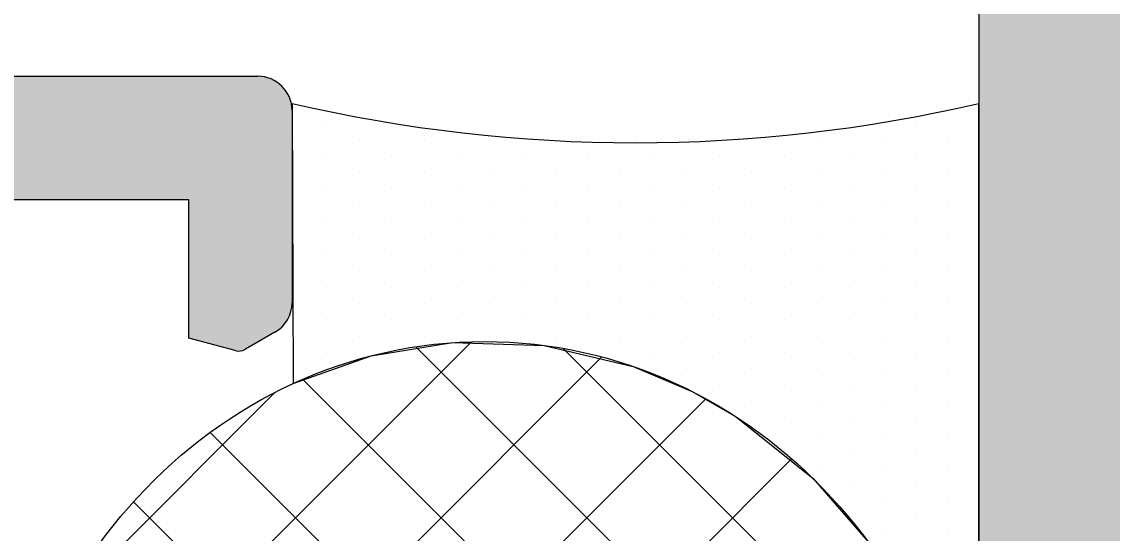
# Model space of a CAD drawing. Extents: x 820 to 5791, y 1495 to 5010.
# Drawn here: x 3015.591 to 3017.178, y 2084.342 to 2085.087 of the extents above; entities that cross this region are included whole.
import ezdxf

# ---------------------------------------------------------------- set-up
doc = ezdxf.new("R2010")
doc.units = 0
doc.header["$LTSCALE"] = 20
doc.layers.get('0').update_dxf_attribs({"linetype": 'CONTINUOUS', "lineweight": 15})
doc.layers.get('DEFPOINTS').update_dxf_attribs({"linetype": 'CONTINUOUS'})
doc.layers.add('_00_TT_PLASTER INTERIOR', color=60, linetype='CONTINUOUS', lineweight=0)
doc.layers.add('ölç', color=63, linetype='CONTINUOUS', lineweight=20)
doc.layers.add('dış ölçü', color=7, linetype='CONTINUOUS', lineweight=20, true_color=0x0d6787)
doc.styles.add('TRS', font='times.ttf', dxfattribs={"width": 0.8})
doc.dimstyles.new('dış ölçü', dxfattribs={"dimtxt": 12, "dimasz": 5, "dimexe": 5, "dimexo": 35, "dimgap": 5, "dimtad": 1, "dimdec": 0, "dimdsep": 46, "dimtxsty": 'TRS', "dimblk": 'DOT', "dimcen": 0, "dimdle": 0.1, "dimclrd": 256, "dimclre": 256, "dimclrt": 73, "dimadec": 0, "dimazin": 0, "dimtfac": 0.3, "dimtdec": 0, "dimtix": 1, "dimtmove": 2, "dimatfit": 3, "dimldrblk": 'DOT', "dimfxl": 1, "dimfxlon": 1, "dimtolj": 1, "dimarcsym": 0})

# ---------------------------------------------------------------- blocks, each defined once
blk = doc.blocks.new('_Dot')
at = {"layer": 'ölç', "color": 0, "lineweight": -2}
blk.add_line((-0.5, 0), (-1, 0), dxfattribs=at)
at = {"layer": 'ölç', "color": 0, "const_width": 0.5}
blk.add_lwpolyline([(-0.25, 0, 1), (0.25, 0, 1)], format="xyb", close=True, dxfattribs=at)
blk = doc.blocks.new('*D176')
at = {"layer": 'DEFPOINTS', "color": 0, "transparency": 16777216}
for p in [(2844.176336790435, 2097.044452601193), (3414.390991119654, 2084.554264930397), (3414.390991119654, 1809.278305477972)]:
    blk.add_point(p, dxfattribs=at)
at = {"layer": 'dış ölçü', "lineweight": -2, "transparency": 16777216}
for p, q in [((2844.176336790435, 1810.278305477972), (2844.176336790435, 1804.278305477972)), ((3414.390991119654, 1810.278305477972), (3414.390991119654, 1804.278305477972)), ((2849.176336790435, 1809.278305477972), (3409.390991119654, 1809.278305477972))]:
    blk.add_line(p, q, dxfattribs=at)
at = {"layer": 'dış ölçü', "lineweight": -2, "transparency": 16777216, "xscale": 5, "yscale": 5, "zscale": 5, "rotation": 180}
blk.add_blockref('_Dot', (2844.176336790435, 1809.278305477972), dxfattribs=at)
at = {"layer": 'dış ölçü', "lineweight": -2, "transparency": 16777216, "xscale": 5, "yscale": 5, "zscale": 5}
blk.add_blockref('_Dot', (3414.390991119654, 1809.278305477972), dxfattribs=at)
at = {"layer": 'dış ölçü', "color": 73, "transparency": 16777216, "insert": (3129.283663955045, 1820.399430207605), "char_height": 12, "attachment_point": 5, "style": 'TRS'}
blk.add_mtext('\\A1;570', dxfattribs=at)
blk = doc.blocks.new('*D180')
at = {"layer": 'DEFPOINTS', "color": 0, "transparency": 16777216}
for p in [(3700.971713778752, 2100.044452589959), (2054.28790840802, 2083.440788159293), (3700.971713778752, 1729.278305477972)]:
    blk.add_point(p, dxfattribs=at)
at = {"layer": 'dış ölçü', "lineweight": -2, "transparency": 16777216}
for p, q in [((2054.28790840802, 1730.278305477972), (2054.28790840802, 1724.278305477972)), ((3700.971713778752, 1730.278305477972), (3700.971713778752, 1724.278305477972)), ((2059.28790840802, 1729.278305477972), (3695.971713778752, 1729.278305477972))]:
    blk.add_line(p, q, dxfattribs=at)
at = {"layer": 'dış ölçü', "lineweight": -2, "transparency": 16777216, "xscale": 5, "yscale": 5, "zscale": 5, "rotation": 180}
blk.add_blockref('_Dot', (2054.28790840802, 1729.278305477972), dxfattribs=at)
at = {"layer": 'dış ölçü', "lineweight": -2, "transparency": 16777216, "xscale": 5, "yscale": 5, "zscale": 5}
blk.add_blockref('_Dot', (3700.971713778752, 1729.278305477972), dxfattribs=at)
at = {"layer": 'dış ölçü', "color": 73, "transparency": 16777216, "insert": (2877.629811093386, 1740.399430207604), "char_height": 12, "attachment_point": 5, "style": 'TRS'}
blk.add_mtext('\\A1;1647', dxfattribs=at)
blk = doc.blocks.new('HGJFG')
h = blk.add_hatch(color=9)
h.dxf.hatch_style = 1
h.paths.add_polyline_path([(-2145.442686791034, -3287.74042893828), (-2144.762686791027, -3287.74042893828), (-2144.762686791027, -3289.110428938281), (-2145.442686791034, -3289.110428938281)], flags=16)
edge = h.paths.add_edge_path()
edge.add_line((-2142.80268679102, -3287.790428938281), (-2142.80268679102, -3288.570428938281))
edge.add_line((-2142.80268679102, -3288.570428938282), (-2143.432786791021, -3288.570428938282))
edge.add_arc((-2143.43278679103, -3288.690428938281), 0.119999999999347, 450.0000000005221, 540.0000000005202)
edge.add_line((-2143.552786791025, -3288.690428938281), (-2143.552786791025, -3289.040428938511))
edge.add_arc((-2143.502786791022, -3289.040428938512), 0.04999999999997726, 539.999999999974, 630.000000000026)
edge.add_line((-2143.502786791022, -3289.090428938512), (-2143.362850296678, -3289.090428938511))
edge.add_arc((-2143.362586791028, -3289.060430095787), 0.0299999999995744, 629.4967347977922, 720.0000000086566)
edge.add_line((-2143.332586791029, -3289.060430095783), (-2143.332586791033, -3289.040430095795))
edge.add_arc((-2143.382586791032, -3289.040430095793), 0.04999999999904503, 719.9999999989057, 810.0000000344447)
edge.add_line((-2143.382586791061, -3288.990430095794), (-2143.432586791029, -3288.990430095822))
edge.add_line((-2143.43258679102, -3288.990430095823), (-2143.432572821816, -3288.79042893828))
edge.add_line((-2143.432572821822, -3288.79042893828), (-2143.102578896948, -3288.790428970434))
edge.add_line((-2143.102578896954, -3288.790428970436), (-2143.082578896955, -3288.770428970436))
edge.add_line((-2143.08257889695, -3288.770428970435), (-2143.062578896949, -3288.790428906125))
edge.add_line((-2143.062578896946, -3288.790428906127), (-2142.732586791023, -3288.790428938281))
edge.add_line((-2142.732586791023, -3288.79042893828), (-2142.732586791023, -3288.990428938279))
edge.add_line((-2142.732586791023, -3288.99042893828), (-2142.782586791022, -3288.990428938511))
edge.add_arc((-2142.782586791026, -3289.040428938512), 0.04999999999997726, 449.999999999974, 540.000000000026)
edge.add_line((-2142.832586791029, -3289.040428938512), (-2142.832586791029, -3289.060428938513))
edge.add_arc((-2142.80258679103, -3289.060428938513), 0.02999999999924441, 539.999999999391, 629.9999999992197)
edge.add_line((-2142.80258679103, -3289.090428938512), (-2142.652686790953, -3289.090428938282))
edge.add_arc((-2142.652686791026, -3289.04042893828), 0.05000000000060822, 630.0000000874084, 719.9999999993031)
edge.add_line((-2142.602686791023, -3289.040428938281), (-2142.602686791023, -3270.290458938282))
edge.add_arc((-2142.652687948675, -3270.290460095935), 0.05000115766671105, 360.001326542262, 449.998673457738)
edge.add_line((-2142.652686791026, -3270.240458938281), (-2147.552686791026, -3270.240458938281))
edge.add_arc((-2147.552685633372, -3270.290460095935), 0.05000115766671105, 450.001326542262, 539.998673457738)
edge.add_line((-2147.602686791023, -3270.290458938282), (-2147.602686791023, -3289.040428938282))
edge.add_arc((-2147.55268679102, -3289.04042893828), 0.05000000000060752, 540.0000000006961, 629.9999999125924)
edge.add_line((-2147.552686791108, -3289.090428938282), (-2147.402786791031, -3289.090428938513))
edge.add_arc((-2147.402786791031, -3289.060428938513), 0.029999999999245, 630.0000000007814, 720.0000000006082)
edge.add_line((-2147.372786791032, -3289.060428938513), (-2147.372786791032, -3289.040428938512))
edge.add_arc((-2147.42278679102, -3289.040428938512), 0.04999999999997726, 719.999999999974, 810.000000000026)
edge.add_line((-2147.42278679102, -3288.990428938511), (-2147.47278679102, -3288.99042893828))
edge.add_line((-2147.472786791023, -3288.99042893828), (-2147.472786791023, -3288.79042893828))
edge.add_line((-2147.472786791023, -3288.79042893828), (-2147.142794685101, -3288.790428906125))
edge.add_line((-2147.142794685101, -3288.790428906127), (-2147.1227946851, -3288.770428970437))
edge.add_line((-2147.122794685097, -3288.770428970435), (-2147.102794685098, -3288.790428970435))
edge.add_line((-2147.102794685107, -3288.790428970436), (-2146.772800760234, -3288.790428938281))
edge.add_line((-2146.772800760225, -3288.79042893828), (-2146.772786791021, -3288.990430095822))
edge.add_line((-2146.772786791026, -3288.990430095823), (-2146.822786790995, -3288.990430095795))
edge.add_arc((-2146.822786791029, -3289.040430095793), 0.04999999999904503, 449.9999999655552, 540.0000000010942)
edge.add_line((-2146.872786791032, -3289.040430095795), (-2146.872786791036, -3289.060430095783))
edge.add_arc((-2146.842786791033, -3289.060430095787), 0.02999999999957437, 539.9999999913434, 630.5032652022074)
edge.add_line((-2146.842523285374, -3289.090428938512), (-2146.70258679103, -3289.090428938513))
edge.add_arc((-2146.702586791024, -3289.040428938512), 0.04999999999997726, 629.999999999974, 720.000000000026)
edge.add_line((-2146.652586791021, -3289.040428938512), (-2146.652586791021, -3288.690428938282))
edge.add_arc((-2146.772586791031, -3288.690428938281), 0.1199999999993454, 719.9999999994791, 809.9999999994789)
edge.add_line((-2146.772586791031, -3288.570428938282), (-2147.402686791032, -3288.570428938282))
edge.add_line((-2147.402686791026, -3288.570428938282), (-2147.402686791026, -3287.790428938282))
edge.add_arc((-2147.352685633375, -3287.790430095935), 0.05000115766671673, 450.0013265422685, 539.9986734577315, ccw=False)
edge.add_line((-2147.352686791023, -3287.74042893828), (-2145.612686791023, -3287.74042893828))
edge.add_line((-2145.612686791033, -3287.74042893828), (-2145.612686791033, -3290.70542893828))
edge.add_arc((-2145.56268679103, -3290.70542893828), 0.05, 540, 630)
edge.add_line((-2145.56268679103, -3290.75542893828), (-2145.392686791028, -3290.75542893828))
edge.add_line((-2145.392686791031, -3290.75542893828), (-2145.392686791031, -3290.74440008145))
edge.add_line((-2145.392686791031, -3290.744400081451), (-2145.355186791031, -3290.722749446357))
edge.add_arc((-2145.36518679102, -3290.70542893828), 0.02000000000020181, 660.0000000000005, 779.9999999999995)
edge.add_line((-2145.355186791026, -3290.688108430205), (-2145.381789331404, -3290.672749446357))
edge.add_arc((-2145.3717893314, -3290.655428938281), 0.02000000000020146, 479.9999999999986, 600.0000000000014, ccw=False)
edge.add_line((-2145.381789331409, -3290.638108430206), (-2145.355186791031, -3290.622749446357))
edge.add_arc((-2145.36518679102, -3290.605428938282), 0.02000000000020181, 660.0000000000005, 779.9999999999995)
edge.add_line((-2145.355186791026, -3290.588108430206), (-2145.381789331404, -3290.572749446358))
edge.add_arc((-2145.3717893314, -3290.555428938281), 0.02000000000020146, 479.9999999999986, 600.0000000000014, ccw=False)
edge.add_line((-2145.381789331409, -3290.538108430205), (-2145.355186791031, -3290.522749446357))
edge.add_arc((-2145.36518679102, -3290.505428938282), 0.02000000000020181, 660.0000000000005, 779.9999999999995)
edge.add_line((-2145.355186791026, -3290.488108430204), (-2145.381789331404, -3290.472749446356))
edge.add_arc((-2145.3717893314, -3290.45542893828), 0.02000000000020146, 479.9999999999986, 600.0000000000014, ccw=False)
edge.add_line((-2145.381789331409, -3290.438108430205), (-2145.355186791031, -3290.422749446357))
edge.add_arc((-2145.36518679102, -3290.405428938281), 0.02000000000020181, 660.0000000000005, 779.9999999999995)
edge.add_line((-2145.355186791026, -3290.388108430206), (-2145.381789331404, -3290.372749446357))
edge.add_arc((-2145.3717893314, -3290.355428938282), 0.02000000000020146, 479.9999999999986, 600.0000000000014, ccw=False)
edge.add_line((-2145.381789331409, -3290.338108430206), (-2145.355186791031, -3290.322749446358))
edge.add_arc((-2145.36518679102, -3290.305428938281), 0.02000000000020181, 660.0000000000005, 779.9999999999995)
edge.add_line((-2145.355186791026, -3290.288108430205), (-2145.381789331404, -3290.272749446357))
edge.add_arc((-2145.3717893314, -3290.255428938282), 0.02000000000020146, 479.9999999999986, 600.0000000000014, ccw=False)
edge.add_line((-2145.381789331409, -3290.238108430204), (-2145.355186791031, -3290.222749446356))
edge.add_arc((-2145.36518679102, -3290.20542893828), 0.02000000000020181, 660.0000000000005, 779.9999999999995)
edge.add_line((-2145.355186791026, -3290.188108430205), (-2145.381789331404, -3290.172749446357))
edge.add_arc((-2145.3717893314, -3290.155428938281), 0.02000000000020146, 479.9999999999986, 600.0000000000014, ccw=False)
edge.add_line((-2145.381789331409, -3290.138108430206), (-2145.355186791031, -3290.122749446357))
edge.add_arc((-2145.36518679102, -3290.105428938282), 0.02000000000020181, 660.0000000000005, 779.9999999999995)
edge.add_line((-2145.355186791026, -3290.088108430206), (-2145.381789331404, -3290.072749446358))
edge.add_arc((-2145.3717893314, -3290.055428938281), 0.02000000000020146, 479.9999999999986, 600.0000000000014, ccw=False)
edge.add_line((-2145.381789331409, -3290.038108430205), (-2145.355186791031, -3290.022749446357))
edge.add_arc((-2145.36518679102, -3290.005428938282), 0.02000000000020181, 660.0000000000005, 779.9999999999995)
edge.add_line((-2145.355186791026, -3289.988108430204), (-2145.381789331404, -3289.972749446356))
edge.add_arc((-2145.3717893314, -3289.95542893828), 0.02000000000020146, 479.9999999999986, 600.0000000000014, ccw=False)
edge.add_line((-2145.381789331409, -3289.938108430205), (-2145.355186791031, -3289.922749446357))
edge.add_arc((-2145.36518679102, -3289.905428938281), 0.02000000000020181, 660.0000000000005, 779.9999999999995)
edge.add_line((-2145.355186791026, -3289.888108430206), (-2145.381789331404, -3289.872749446357))
edge.add_arc((-2145.3717893314, -3289.855428938282), 0.02000000000020146, 479.9999999999986, 600.0000000000014, ccw=False)
edge.add_line((-2145.381789331409, -3289.838108430206), (-2145.355186791031, -3289.822749446358))
edge.add_arc((-2145.36518679102, -3289.805428938281), 0.02000000000020181, 660.0000000000005, 779.9999999999995)
edge.add_line((-2145.355186791026, -3289.788108430205), (-2145.381789331404, -3289.772749446357))
edge.add_arc((-2145.3717893314, -3289.755428938282), 0.02000000000020146, 479.9999999999986, 600.0000000000014, ccw=False)
edge.add_line((-2145.381789331409, -3289.738108430204), (-2145.355186791031, -3289.722749446356))
edge.add_arc((-2145.36518679102, -3289.70542893828), 0.02000000000020181, 660.0000000000005, 779.9999999999995)
edge.add_line((-2145.355186791026, -3289.688108430205), (-2145.381789331404, -3289.672749446357))
edge.add_arc((-2145.3717893314, -3289.655428938281), 0.02000000000020146, 479.9999999999986, 600.0000000000014, ccw=False)
edge.add_line((-2145.381789331409, -3289.638108430206), (-2145.355186791031, -3289.622749446357))
edge.add_arc((-2145.36518679102, -3289.605428938282), 0.02000000000020181, 660.0000000000005, 779.9999999999995)
edge.add_line((-2145.355186791026, -3289.588108430206), (-2145.381789331404, -3289.572749446529))
edge.add_arc((-2145.3717893314, -3289.555428938454), 0.01999999999978106, 479.9999999999971, 600.000000000003, ccw=False)
edge.add_line((-2145.381789331409, -3289.538108430378), (-2145.355186791031, -3289.522749446358))
edge.add_arc((-2145.36518679102, -3289.505428938282), 0.02000000000020181, 660.0000000000005, 779.9999999999995)
edge.add_line((-2145.355186791026, -3289.488108430204), (-2145.392686791026, -3289.46645779511))
edge.add_line((-2145.392686791031, -3289.466457795111), (-2145.392686791031, -3289.45542893828))
edge.add_arc((-2145.292686791026, -3289.45542893828), 0.0999999999999993, 449.9999999999996, 540.0000000000005, ccw=False)
edge.add_line((-2145.292686791026, -3289.355428938282), (-2144.912686791026, -3289.355428938282))
edge.add_arc((-2144.912686791035, -3289.45542893828), 0.1000000000000007, 360.0000000000004, 449.9999999999996, ccw=False)
edge.add_line((-2144.81268679103, -3289.45542893828), (-2144.81268679103, -3289.51645779511))
edge.add_line((-2144.81268679103, -3289.516457795112), (-2144.85018679103, -3289.538108430206))
edge.add_arc((-2144.840186791026, -3289.555428938281), 0.02000000000020181, 480.0000000000005, 599.9999999999995)
edge.add_line((-2144.850186791035, -3289.572749446358), (-2144.823584250657, -3289.588108430206))
edge.add_arc((-2144.833584250647, -3289.605428938282), 0.02000000000020146, 299.99999999999864, 420.00000000000136, ccw=False)
edge.add_line((-2144.823584250652, -3289.622749446357), (-2144.85018679103, -3289.638108430206))
edge.add_arc((-2144.840186791026, -3289.655428938281), 0.02000000000020181, 480.0000000000005, 599.9999999999995)
edge.add_line((-2144.850186791035, -3289.672749446357), (-2144.823584250657, -3289.688108430205))
edge.add_arc((-2144.833584250647, -3289.70542893828), 0.02000000000020146, 299.99999999999864, 420.00000000000136, ccw=False)
edge.add_line((-2144.823584250652, -3289.722749446356), (-2144.85018679103, -3289.738108430204))
edge.add_arc((-2144.840186791026, -3289.755428938282), 0.02000000000020181, 480.0000000000005, 599.9999999999995)
edge.add_line((-2144.850186791035, -3289.772749446357), (-2144.823584250657, -3289.788108430205))
edge.add_arc((-2144.833584250647, -3289.805428938281), 0.02000000000020146, 299.99999999999864, 420.00000000000136, ccw=False)
edge.add_line((-2144.823584250652, -3289.822749446358), (-2144.85018679103, -3289.838108430206))
edge.add_arc((-2144.840186791026, -3289.855428938282), 0.02000000000020181, 480.0000000000005, 599.9999999999995)
edge.add_line((-2144.850186791035, -3289.872749446357), (-2144.823584250657, -3289.888108430206))
edge.add_arc((-2144.833584250647, -3289.905428938281), 0.02000000000020146, 299.99999999999864, 420.00000000000136, ccw=False)
edge.add_line((-2144.823584250652, -3289.922749446357), (-2144.85018679103, -3289.938108430205))
edge.add_arc((-2144.840186791026, -3289.95542893828), 0.02000000000020181, 480.0000000000005, 599.9999999999995)
edge.add_line((-2144.850186791035, -3289.972749446356), (-2144.823584250657, -3289.988108430204))
edge.add_arc((-2144.833584250647, -3290.005428938282), 0.02000000000020146, 299.99999999999864, 420.00000000000136, ccw=False)
edge.add_line((-2144.823584250652, -3290.022749446357), (-2144.85018679103, -3290.038108430205))
edge.add_arc((-2144.840186791026, -3290.055428938281), 0.02000000000020181, 480.0000000000005, 599.9999999999995)
edge.add_line((-2144.850186791035, -3290.072749446358), (-2144.823584250657, -3290.088108430206))
edge.add_arc((-2144.833584250647, -3290.105428938282), 0.02000000000020146, 299.99999999999864, 420.00000000000136, ccw=False)
edge.add_line((-2144.823584250652, -3290.122749446357), (-2144.85018679103, -3290.138108430206))
edge.add_arc((-2144.840186791026, -3290.155428938281), 0.02000000000020181, 480.0000000000005, 599.9999999999995)
edge.add_line((-2144.850186791035, -3290.172749446357), (-2144.823584250657, -3290.188108430205))
edge.add_arc((-2144.833584250647, -3290.20542893828), 0.02000000000020146, 299.99999999999864, 420.00000000000136, ccw=False)
edge.add_line((-2144.823584250652, -3290.222749446356), (-2144.85018679103, -3290.238108430204))
edge.add_arc((-2144.840186791026, -3290.255428938282), 0.02000000000020181, 480.0000000000005, 599.9999999999995)
edge.add_line((-2144.850186791035, -3290.272749446357), (-2144.823584250657, -3290.288108430205))
edge.add_arc((-2144.833584250647, -3290.305428938281), 0.02000000000020146, 299.99999999999864, 420.00000000000136, ccw=False)
edge.add_line((-2144.823584250652, -3290.322749446358), (-2144.85018679103, -3290.338108430206))
edge.add_arc((-2144.840186791026, -3290.355428938282), 0.02000000000020181, 480.0000000000005, 599.9999999999995)
edge.add_line((-2144.850186791035, -3290.372749446357), (-2144.823584250657, -3290.388108430206))
edge.add_arc((-2144.833584250647, -3290.405428938281), 0.02000000000020146, 299.99999999999864, 420.00000000000136, ccw=False)
edge.add_line((-2144.823584250652, -3290.422749446357), (-2144.85018679103, -3290.438108430205))
edge.add_arc((-2144.840186791026, -3290.45542893828), 0.02000000000020181, 480.0000000000005, 599.9999999999995)
edge.add_line((-2144.850186791035, -3290.472749446356), (-2144.823584250657, -3290.488108430204))
edge.add_arc((-2144.833584250647, -3290.505428938282), 0.02000000000020146, 299.99999999999864, 420.00000000000136, ccw=False)
edge.add_line((-2144.823584250652, -3290.522749446357), (-2144.85018679103, -3290.538108430205))
edge.add_arc((-2144.840186791026, -3290.555428938281), 0.02000000000020181, 480.0000000000005, 599.9999999999995)
edge.add_line((-2144.850186791035, -3290.572749446358), (-2144.823584250657, -3290.588108430206))
edge.add_arc((-2144.833584250647, -3290.605428938282), 0.02000000000020146, 299.99999999999864, 420.00000000000136, ccw=False)
edge.add_line((-2144.823584250652, -3290.622749446357), (-2144.85018679103, -3290.638108430206))
edge.add_arc((-2144.840186791026, -3290.655428938281), 0.02000000000020181, 480.0000000000005, 599.9999999999995)
edge.add_line((-2144.850186791035, -3290.672749446357), (-2144.812686791035, -3290.694400081451))
edge.add_line((-2144.81268679103, -3290.694400081452), (-2144.81268679103, -3290.755428938282))
edge.add_line((-2144.81268679103, -3290.75542893828), (-2144.642686791028, -3290.75542893828))
edge.add_arc((-2144.642686791031, -3290.70542893828), 0.05000000000000143, 630.0000000000016, 719.9999999999984)
edge.add_line((-2144.592686791028, -3290.70542893828), (-2144.592686791028, -3287.740428938281))
edge.add_line((-2144.592686791028, -3287.74042893828), (-2142.852686791029, -3287.74042893828))
edge.add_arc((-2142.852687948686, -3287.790430095935), 0.05000115766671673, 360.0013265422685, 449.9986734577315, ccw=False)
h.paths.add_polyline_path([(-2142.872686791027, -3287.540468938282), (-2147.332686791019, -3287.540468938282), (-2147.332686791019, -3270.740458938281), (-2142.872686791027, -3270.740458938281)], flags=16)
h = blk.add_hatch(color=9)
h.dxf.hatch_style = 1
edge = h.paths.add_edge_path()
edge.add_arc((-2148.65251659494, -3285.672047667697), 0.0500000000000199, 660.0194825740718, 719.999999999998, ccw=False)
edge.add_line((-2148.627501872424, -3285.715340434505), (-2148.670308720238, -3285.740074391198))
edge.add_arc((-2148.68031460924, -3285.722757284476), 0.02000000000005231, 615.0020712212915, 660.0194825747342, ccw=False)
edge.add_line((-2148.685490291781, -3285.742075988112), (-2148.752516594927, -3285.724118941224))
edge.add_line((-2148.752516594931, -3285.724118941224), (-2148.752516594931, -3285.522558941224))
edge.add_line((-2148.752516594931, -3285.522558941223), (-2149.05251659493, -3285.522558941223))
edge.add_line((-2149.052516594934, -3285.522558941223), (-2149.052516594934, -3286.412558941223))
edge.add_line((-2149.052516594934, -3286.412558941224), (-2149.082516594935, -3286.442558941225))
edge.add_line((-2149.082516594933, -3286.442558941225), (-2149.052516594932, -3286.472548941225))
edge.add_line((-2149.052516594934, -3286.472548941224), (-2149.052516594934, -3287.382548941224))
edge.add_line((-2149.052516594934, -3287.382548941224), (-2148.752516594935, -3287.382548941224))
edge.add_line((-2148.752516594931, -3287.382548941224), (-2148.752516594931, -3287.162549449302))
edge.add_arc((-2148.732516594927, -3287.162549449303), 0.02000000000007489, 419.99921998778024, 540.0000000005099, ccw=False)
edge.add_line((-2148.722516359133, -3287.145229077366), (-2148.627516005438, -3287.200079281579))
edge.add_arc((-2148.65251659494, -3287.243380211418), 0.04999999999978667, 360.00000000016854, 419.99921998742957, ccw=False)
edge.add_line((-2148.602516594937, -3287.243380211418), (-2148.602516594937, -3287.383208941181))
edge.add_arc((-2148.762516594926, -3287.383208941182), 0.1599999999997735, 630.0013324598763, 719.9999999998896, ccw=False)
edge.add_line((-2148.762512874001, -3287.543208941138), (-2149.052516594932, -3287.54321568541))
edge.add_line((-2149.052516594934, -3287.54321568541), (-2149.052516594934, -3287.913212313166))
edge.add_line((-2149.052516594934, -3287.913212313165), (-2149.082516594935, -3287.943212313166))
edge.add_line((-2149.082516594933, -3287.943212313166), (-2149.052516594932, -3287.973212313165))
edge.add_line((-2149.052516594934, -3287.973212313166), (-2149.052516594934, -3288.742558941225))
edge.add_line((-2149.052516594934, -3288.742558941224), (-2149.089767720176, -3288.892196892892))
edge.add_arc((-2149.070641625059, -3288.898044326987), 0.02000000000011365, 523.0000000003032, 577.8805265231091)
edge.add_line((-2149.086427481464, -3288.910324666459), (-2149.05277586073, -3288.953582399997))
edge.add_arc((-2149.068561717138, -3288.96586273947), 0.01999999999946319, 360.00000000045696, 397.88052652326303, ccw=False)
edge.add_line((-2149.048561717133, -3288.96586273947), (-2149.048561717133, -3289.049106112824))
edge.add_arc((-2149.068561717138, -3289.049106112824), 0.01999999999983544, 617.4999999995352, 719.9999999995362, ccw=False)
edge.add_line((-2149.072890509412, -3289.068632032965), (-2149.340819466336, -3289.009233613247))
edge.add_arc((-2149.336490674058, -3288.989707693106), 0.02000000000012126, 413.2066863932508, 617.4999999999645, ccw=False)
edge.add_line((-2149.324512071061, -3288.973691667678), (-2149.19708716729, -3288.795048541164))
edge.add_arc((-2149.213369477654, -3288.783434482052), 0.01999999999827856, 684.4999999981264, 702.9999999981084)
edge.add_line((-2149.194243382543, -3288.789281916145), (-2149.189348263563, -3288.773270703414))
edge.add_arc((-2149.218037406242, -3288.764499552272), 0.02999999999991945, 702.9999999999847, 852.9999999999912)
edge.add_line((-2149.238497357042, -3288.742558941224), (-2149.662516594927, -3288.742558941224))
edge.add_arc((-2149.662516594934, -3288.762558941225), 0.01999999999980276, 449.9999999997476, 539.9999999997314)
edge.add_line((-2149.682516594939, -3288.762558941225), (-2149.682516594939, -3288.797418147362))
edge.add_arc((-2149.662516594934, -3288.797418147363), 0.01999999999994486, 539.9999999993956, 568.8304574556344)
edge.add_line((-2149.68003760422, -3288.807062536075), (-2149.59994953025, -3288.952558941225))
edge.add_arc((-2149.59994953025, -3288.972558941224), 0.02000000000007276, 270, 450, ccw=False)
edge.add_line((-2149.59994953025, -3288.992558941224), (-2149.753847279138, -3288.992558941224))
edge.add_arc((-2149.753847279132, -3288.942558941225), 0.05000000000000009, 568.8304574562372, 629.9999999999976, ccw=False)
edge.add_line((-2149.797649802346, -3288.966669913008), (-2149.915310820193, -3288.752914552511))
edge.add_arc((-2149.932831829469, -3288.762558941225), 0.01999999999985384, 388.8304574569419, 450.0000000007043)
edge.add_line((-2149.932831829469, -3288.742558941224), (-2153.492828712036, -3288.742558941224))
edge.add_line((-2153.492828712039, -3288.742558941224), (-2153.492828712039, -3288.942558941224))
edge.add_arc((-2153.542828712042, -3288.942558941225), 0.05, 270, 360, ccw=False)
edge.add_line((-2153.542828712042, -3288.992558941224), (-2153.955033468753, -3288.992558941224))
edge.add_arc((-2153.955033468749, -3288.972558941224), 0.02000000000007276, 450, 630, ccw=False)
edge.add_line((-2153.955033468749, -3288.952558941223), (-2153.874945394779, -3288.807062536073))
edge.add_arc((-2153.892466404065, -3288.797418147361), 0.02000000000003605, 691.1695425433522, 719.9999999995905)
edge.add_line((-2153.872466404076, -3288.797418147361), (-2153.872466404076, -3288.762558941224))
edge.add_arc((-2153.892466404065, -3288.762558941225), 0.0199999999998937, 360.0000000005292, 450.000000000513)
edge.add_line((-2153.892466404065, -3288.742558941224), (-2154.316485641951, -3288.742558941224))
edge.add_arc((-2154.336945592758, -3288.764499552272), 0.02999999999999899, 406.9999999999133, 556.9999999999202)
edge.add_line((-2154.365634735438, -3288.773270703415), (-2154.36073961646, -3288.789281916146))
edge.add_arc((-2154.341613521331, -3288.78343448205), 0.01999999999852584, 557.0000000033442, 575.500000003329)
edge.add_line((-2154.357895831706, -3288.795048541165), (-2154.230470927935, -3288.973691667679))
edge.add_arc((-2154.218492324942, -3288.989707693106), 0.02000000000015939, 282.50000000028524, 486.7933136069838, ccw=False)
edge.add_line((-2154.214163532667, -3289.009233613248), (-2154.482092489591, -3289.068632032966))
edge.add_arc((-2154.486421281877, -3289.049106112824), 0.01999999999983568, 540.0000000004637, 642.5000000004644, ccw=False)
edge.add_line((-2154.506421281866, -3289.049106112824), (-2154.506421281866, -3288.96586273947))
edge.add_arc((-2154.486421281877, -3288.965862739468), 0.0200000000005236, 502.11947347777993, 540.0000000005853, ccw=False)
edge.add_line((-2154.502207138282, -3288.953582399997), (-2154.468555517548, -3288.910324666459))
edge.add_arc((-2154.484341373941, -3288.898044326986), 0.01999999999929946, 682.1194734770343, 736.9999999998462)
edge.add_line((-2154.46521527883, -3288.892196892893), (-2154.502466404071, -3288.742658941224))
edge.add_line((-2154.502466404066, -3288.742658941223), (-2154.502516594929, -3287.972212313165))
edge.add_line((-2154.502516594931, -3287.972212313166), (-2154.47251659493, -3287.942212313166))
edge.add_line((-2154.472516594932, -3287.942212313165), (-2154.502516594933, -3287.912212313165))
edge.add_line((-2154.502516594931, -3287.912212313165), (-2154.502516594931, -3287.622558941223))
edge.add_line((-2154.502516594931, -3287.622558941223), (-2154.47251659493, -3287.592558941224))
edge.add_line((-2154.472516594932, -3287.592558941225), (-2154.502516594933, -3287.562558941224))
edge.add_line((-2154.502516594931, -3287.562558941224), (-2154.502516594931, -3286.392558941224))
edge.add_line((-2154.502516594931, -3286.392558941224), (-2154.752516594931, -3286.392558941224))
edge.add_arc((-2154.752516594931, -3286.342558941225), 0.05, 540, 630, ccw=False)
edge.add_line((-2154.802516594934, -3286.342558941225), (-2154.802516594934, -3285.562558941224))
edge.add_arc((-2154.822516594938, -3285.562558941224), 0.01999999999989086, 360.0000000005211, 450.0000000005211)
edge.add_line((-2154.822516594938, -3285.542558941223), (-2155.282516594937, -3285.542558941223))
edge.add_arc((-2155.28251659493, -3285.562558941224), 0.01999999999989086, 449.9999999994789, 539.9999999994789)
edge.add_line((-2155.302516594934, -3285.562558941224), (-2155.302516594934, -3285.672558962828))
edge.add_arc((-2155.352516594937, -3285.672558962827), 0.0499999999999444, 630.0358098574097, 719.9999999998711, ccw=False)
edge.add_line((-2155.352485344946, -3285.722558953062), (-2155.512466404075, -3285.722658941223))
edge.add_arc((-2155.51246640406, -3285.682658941224), 0.03999999999978172, 450.00000000001626, 629.9999999999836, ccw=False)
edge.add_line((-2155.51246640406, -3285.642658941223), (-2155.42246640406, -3285.642658941223))
edge.add_line((-2155.422466404064, -3285.642658941223), (-2155.422466404064, -3285.532558941223))
edge.add_arc((-2155.472466404067, -3285.532558941223), 0.05, 360, 450)
edge.add_line((-2155.472466404067, -3285.482558941224), (-2156.132466404067, -3285.482558941224))
edge.add_arc((-2156.13246640407, -3285.532558941223), 0.05, 450, 540)
edge.add_line((-2156.182466404073, -3285.532558941223), (-2156.182466404073, -3285.642658941223))
edge.add_line((-2156.182466404073, -3285.642658941223), (-2156.092266404073, -3285.642658941223))
edge.add_arc((-2156.092566772827, -3285.682608626025), 0.03995081397301977, 269.71369605744144, 449.5692196920685, ccw=False)
edge.add_line((-2156.092766404062, -3285.722558941224), (-2156.252516594926, -3285.722558941224))
edge.add_arc((-2156.252516594931, -3285.672558941224), 0.05, 540, 630, ccw=False)
edge.add_line((-2156.302516594934, -3285.672558941224), (-2156.302516594934, -3285.392558941225))
edge.add_arc((-2156.252516594931, -3285.392558941224), 0.05, 450, 540, ccw=False)
edge.add_line((-2156.252516594931, -3285.342558941225), (-2148.652516594931, -3285.342558941225))
edge.add_arc((-2148.65251659494, -3285.392558941224), 0.05, 360, 450, ccw=False)
edge.add_line((-2148.602516594937, -3285.392558941224), (-2148.602516594937, -3285.672047667696))
edge = h.paths.add_edge_path(flags=16)
edge.add_line((-2154.622516594926, -3286.202558941223), (-2154.622516594926, -3285.562558941223))
edge.add_arc((-2154.602516594937, -3285.562558941224), 0.01999999999989086, 449.9999999994789, 539.9999999994789, ccw=False)
edge.add_line((-2154.602516594937, -3285.542558941223), (-2149.232516594936, -3285.542558941223))
edge.add_line((-2149.232516594927, -3285.542558941223), (-2149.232516594927, -3286.252558941223))
edge.add_line((-2149.232516594927, -3286.252558941224), (-2149.382516594927, -3286.252558941224))
edge.add_arc((-2149.382516594936, -3286.302558941224), 0.05, 450, 540)
edge.add_line((-2149.432516594939, -3286.302558941224), (-2149.432516594939, -3286.352558941224))
edge.add_arc((-2149.382516594936, -3286.352558941225), 0.05, 540, 630)
edge.add_line((-2149.382516594936, -3286.402558941224), (-2149.232516594936, -3286.402558941224))
edge.add_line((-2149.232516594927, -3286.402558941224), (-2149.232516594927, -3288.562558941224))
edge.add_line((-2149.232516594927, -3288.562558941224), (-2154.322516594927, -3288.562558941224))
edge.add_line((-2154.322516594938, -3288.562558941224), (-2154.322516594938, -3286.402558941224))
edge.add_line((-2154.322516594938, -3286.402558941224), (-2153.572516594938, -3286.402558941224))
edge.add_arc((-2153.572516594938, -3286.352558941225), 0.05, 630, 720)
edge.add_line((-2153.522516594935, -3286.352558941225), (-2153.522516594935, -3286.272558941225))
edge.add_arc((-2153.572516594938, -3286.272558941223), 0.04999999999999969, 719.9999999999995, 810.0000000000003)
edge.add_line((-2153.572516594938, -3286.222558941224), (-2154.602516594939, -3286.222558941224))
edge.add_arc((-2154.602516594937, -3286.202558941223), 0.01999999999989086, 540.0000000005211, 630.0000000005211, ccw=False)
at = {"color": 9}
for p, q in [((-2147.602686791023, -3270.290458938282), (-2147.602686791023, -3289.040428938281)), ((-2156.252516594931, -3285.342558941225), (-2148.65251659494, -3285.342558941225)), ((-2148.602516594922, -3285.382140410767), (-2148.600932568076, -3285.790205687598)), ((-2147.602686791023, -3286.44622462025), (-2147.602686791038, -3285.382140410761)), ((-2148.602516594937, -3285.392558941224), (-2148.602516594937, -3285.672047667697)), ((-2148.60018119207, -3285.387687463674), (-2148.60018119207, -3285.387687463674)), ((-2148.552556192063, -3285.411499963672), (-2148.552556192063, -3285.411499963672)), ((-2148.457306192079, -3285.411499963672), (-2148.457306192079, -3285.411499963672)), ((-2147.695306192077, -3285.411499963672), (-2147.695306192077, -3285.411499963672)), ((-2148.60018119207, -3285.435312463675), (-2148.60018119207, -3285.435312463675)), ((-2148.504931192071, -3285.435312463677), (-2148.504931192071, -3285.435312463677)), ((-2148.409681192073, -3285.435312463677), (-2148.409681192073, -3285.435312463677)), ((-2148.314431192074, -3285.435312463677), (-2148.314431192074, -3285.435312463677)), ((-2147.933431192066, -3285.435312463666), (-2147.933431192066, -3285.435312463666)), ((-2147.838181192067, -3285.435312463666), (-2147.838181192067, -3285.435312463666)), ((-2147.742931192069, -3285.435312463677), (-2147.742931192069, -3285.435312463677)), ((-2147.64768119207, -3285.435312463674), (-2147.64768119207, -3285.435312463674)), ((-2148.552556192063, -3285.459124963673), (-2148.552556192063, -3285.459124963673)), ((-2148.457306192079, -3285.459124963673), (-2148.457306192079, -3285.459124963673)), ((-2148.362056192066, -3285.459124963673), (-2148.362056192066, -3285.459124963673)), ((-2148.266806192068, -3285.459124963666), (-2148.266806192068, -3285.459124963666)), ((-2148.171556192069, -3285.459124963673), (-2148.171556192069, -3285.459124963673)), ((-2148.076306192071, -3285.459124963673), (-2148.076306192071, -3285.459124963673)), ((-2147.981056192072, -3285.459124963671), (-2147.981056192072, -3285.459124963671)), ((-2147.885806192074, -3285.45912496367), (-2147.885806192074, -3285.45912496367)), ((-2147.790556192075, -3285.459124963675), (-2147.790556192075, -3285.459124963675)), ((-2147.695306192077, -3285.459124963673), (-2147.695306192077, -3285.459124963673)), ((-2148.60018119207, -3285.482937463677), (-2148.60018119207, -3285.482937463677)), ((-2148.504931192071, -3285.482937463677), (-2148.504931192071, -3285.482937463677)), ((-2148.409681192073, -3285.482937463677), (-2148.409681192073, -3285.482937463677)), ((-2148.314431192074, -3285.482937463677), (-2148.314431192074, -3285.482937463677)), ((-2148.219181192076, -3285.482937463669), (-2148.219181192076, -3285.482937463669)), ((-2148.123931192063, -3285.482937463669), (-2148.123931192063, -3285.482937463669)), ((-2148.028681192079, -3285.482937463669), (-2148.028681192079, -3285.482937463669)), ((-2147.933431192066, -3285.482937463667), (-2147.933431192066, -3285.482937463667)), ((-2147.838181192067, -3285.482937463666), (-2147.838181192067, -3285.482937463666)), ((-2147.742931192069, -3285.482937463677), (-2147.742931192069, -3285.482937463677)), ((-2147.64768119207, -3285.482937463673), (-2147.64768119207, -3285.482937463673)), ((-2148.552556192063, -3285.506749963673), (-2148.552556192063, -3285.506749963673)), ((-2148.457306192079, -3285.506749963673), (-2148.457306192079, -3285.506749963673)), ((-2148.362056192066, -3285.506749963673), (-2148.362056192066, -3285.506749963673)), ((-2148.266806192068, -3285.506749963665), (-2148.266806192068, -3285.506749963665)), ((-2148.171556192069, -3285.506749963673), (-2148.171556192069, -3285.506749963673)), ((-2148.076306192071, -3285.506749963673), (-2148.076306192071, -3285.506749963673)), ((-2147.981056192072, -3285.506749963673), (-2147.981056192072, -3285.506749963673)), ((-2147.885806192074, -3285.506749963669), (-2147.885806192074, -3285.506749963669)), ((-2147.790556192075, -3285.506749963676), (-2147.790556192075, -3285.506749963676)), ((-2147.695306192077, -3285.506749963673), (-2147.695306192077, -3285.506749963673)), ((-2148.752516594931, -3285.522558941223), (-2149.052516594934, -3285.522558941223)), ((-2148.752516594931, -3285.724118941224), (-2148.752516594931, -3285.522558941223)), ((-2148.60018119207, -3285.530562463676), (-2148.60018119207, -3285.530562463676)), ((-2148.504931192071, -3285.530562463676), (-2148.504931192071, -3285.530562463676)), ((-2148.409681192073, -3285.530562463676), (-2148.409681192073, -3285.530562463676)), ((-2148.314431192074, -3285.530562463676), (-2148.314431192074, -3285.530562463676)), ((-2148.219181192076, -3285.530562463669), (-2148.219181192076, -3285.530562463669)), ((-2148.123931192063, -3285.530562463669), (-2148.123931192063, -3285.530562463669)), ((-2148.028681192079, -3285.530562463669), (-2148.028681192079, -3285.530562463669)), ((-2147.933431192066, -3285.530562463669), (-2147.933431192066, -3285.530562463669)), ((-2147.838181192067, -3285.530562463665), (-2147.838181192067, -3285.530562463665)), ((-2147.742931192069, -3285.530562463678), (-2147.742931192069, -3285.530562463678)), ((-2147.64768119207, -3285.530562463674), (-2147.64768119207, -3285.530562463674)), ((-2148.552556192063, -3285.554374963672), (-2148.552556192063, -3285.554374963672)), ((-2148.457306192079, -3285.554374963672), (-2148.457306192079, -3285.554374963672)), ((-2148.362056192066, -3285.554374963674), (-2148.362056192066, -3285.554374963674)), ((-2148.266806192068, -3285.554374963666), (-2148.266806192068, -3285.554374963666)), ((-2148.171556192069, -3285.554374963672), (-2148.171556192069, -3285.554374963672)), ((-2148.076306192071, -3285.554374963672), (-2148.076306192071, -3285.554374963672)), ((-2147.981056192072, -3285.554374963672), (-2147.981056192072, -3285.554374963672)), ((-2147.885806192074, -3285.55437496367), (-2147.885806192074, -3285.55437496367)), ((-2147.790556192075, -3285.554374963675), (-2147.790556192075, -3285.554374963675)), ((-2147.695306192077, -3285.554374963672), (-2147.695306192077, -3285.554374963672)), ((-2148.60018119207, -3285.578187463675), (-2148.60018119207, -3285.578187463675)), ((-2148.504931192071, -3285.578187463677), (-2148.504931192071, -3285.578187463677)), ((-2148.409681192073, -3285.578187463677), (-2148.409681192073, -3285.578187463677)), ((-2148.314431192074, -3285.578187463677), (-2148.314431192074, -3285.578187463677)), ((-2148.219181192076, -3285.57818746367), (-2148.219181192076, -3285.57818746367)), ((-2148.123931192063, -3285.57818746367), (-2148.123931192063, -3285.57818746367)), ((-2148.028681192079, -3285.578187463668), (-2148.028681192079, -3285.578187463668)), ((-2147.933431192066, -3285.578187463668), (-2147.933431192066, -3285.578187463668)), ((-2147.838181192067, -3285.578187463666), (-2147.838181192067, -3285.578187463666)), ((-2147.742931192069, -3285.578187463679), (-2147.742931192069, -3285.578187463679)), ((-2147.64768119207, -3285.578187463675), (-2147.64768119207, -3285.578187463675)), ((-2148.552556192063, -3285.601999963673), (-2148.552556192063, -3285.601999963673)), ((-2148.457306192079, -3285.601999963673), (-2148.457306192079, -3285.601999963673)), ((-2148.362056192066, -3285.601999963675), (-2148.362056192066, -3285.601999963675)), ((-2148.266806192068, -3285.601999963667), (-2148.266806192068, -3285.601999963667)), ((-2148.171556192069, -3285.601999963673), (-2148.171556192069, -3285.601999963673)), ((-2148.076306192071, -3285.601999963673), (-2148.076306192071, -3285.601999963673)), ((-2147.981056192072, -3285.601999963671), (-2147.981056192072, -3285.601999963671)), ((-2147.885806192074, -3285.601999963671), (-2147.885806192074, -3285.601999963671)), ((-2147.790556192075, -3285.601999963675), (-2147.790556192075, -3285.601999963675)), ((-2147.695306192077, -3285.601999963673), (-2147.695306192077, -3285.601999963673)), ((-2148.60018119207, -3285.625812463676), (-2148.60018119207, -3285.625812463676)), ((-2148.504931192071, -3285.625812463678), (-2148.504931192071, -3285.625812463678)), ((-2148.409681192073, -3285.625812463678), (-2148.409681192073, -3285.625812463678)), ((-2148.314431192074, -3285.625812463678), (-2148.314431192074, -3285.625812463678)), ((-2148.219181192076, -3285.625812463671), (-2148.219181192076, -3285.625812463671)), ((-2148.123931192063, -3285.625812463671), (-2148.123931192063, -3285.625812463671)), ((-2148.028681192079, -3285.625812463669), (-2148.028681192079, -3285.625812463669)), ((-2147.933431192066, -3285.625812463667), (-2147.933431192066, -3285.625812463667)), ((-2147.838181192067, -3285.625812463667), (-2147.838181192067, -3285.625812463667)), ((-2147.742931192069, -3285.625812463678), (-2147.742931192069, -3285.625812463678)), ((-2147.64768119207, -3285.625812463674), (-2147.64768119207, -3285.625812463674)), ((-2148.552556192063, -3285.649624963674), (-2148.552556192063, -3285.649624963674)), ((-2148.457306192079, -3285.649624963674), (-2148.457306192079, -3285.649624963674)), ((-2148.362056192066, -3285.649624963674), (-2148.362056192066, -3285.649624963674)), ((-2148.266806192068, -3285.649624963667), (-2148.266806192068, -3285.649624963667)), ((-2148.171556192069, -3285.649624963674), (-2148.171556192069, -3285.649624963674)), ((-2148.076306192071, -3285.649624963674), (-2148.076306192071, -3285.649624963674)), ((-2147.981056192072, -3285.649624963672), (-2147.981056192072, -3285.649624963672)), ((-2147.885806192074, -3285.64962496367), (-2147.885806192074, -3285.64962496367)), ((-2147.790556192075, -3285.649624963676), (-2147.790556192075, -3285.649624963676)), ((-2147.695306192077, -3285.649624963674), (-2147.695306192077, -3285.649624963674)), ((-2148.60018119207, -3285.673437463677), (-2148.60018119207, -3285.673437463677)), ((-2148.504931192071, -3285.673437463677), (-2148.504931192071, -3285.673437463677)), ((-2148.409681192073, -3285.673437463677), (-2148.409681192073, -3285.673437463677)), ((-2148.314431192074, -3285.673437463677), (-2148.314431192074, -3285.673437463677)), ((-2148.219181192076, -3285.67343746367), (-2148.219181192076, -3285.67343746367)), ((-2148.123931192063, -3285.67343746367), (-2148.123931192063, -3285.67343746367)), ((-2148.028681192079, -3285.67343746367), (-2148.028681192079, -3285.67343746367)), ((-2147.933431192066, -3285.673437463668), (-2147.933431192066, -3285.673437463668)), ((-2147.838181192067, -3285.673437463666), (-2147.838181192067, -3285.673437463666)), ((-2147.742931192069, -3285.673437463677), (-2147.742931192069, -3285.673437463677)), ((-2147.64768119207, -3285.673437463674), (-2147.64768119207, -3285.673437463674)), ((-2148.552556192063, -3285.697249963673), (-2148.552556192063, -3285.697249963673)), ((-2148.457306192079, -3285.697249963673), (-2148.457306192079, -3285.697249963673)), ((-2148.362056192066, -3285.697249963673), (-2148.362056192066, -3285.697249963673)), ((-2148.266806192068, -3285.697249963666), (-2148.266806192068, -3285.697249963666)), ((-2148.171556192069, -3285.697249963673), (-2148.171556192069, -3285.697249963673)), ((-2148.076306192071, -3285.697249963673), (-2148.076306192071, -3285.697249963673)), ((-2147.981056192072, -3285.697249963673), (-2147.981056192072, -3285.697249963673)), ((-2147.885806192074, -3285.697249963669), (-2147.885806192074, -3285.697249963669)), ((-2147.790556192075, -3285.697249963677), (-2147.790556192075, -3285.697249963677)), ((-2147.695306192077, -3285.697249963673), (-2147.695306192077, -3285.697249963673)), ((-2148.627501872424, -3285.715340434505), (-2148.670308720245, -3285.740074391198)), ((-2148.341351959211, -3285.729118850556, -2284.560005163578), (-2149.032872990731, -3286.42063988208, -2284.560005163578)), ((-2148.685490291781, -3285.742075988112), (-2148.752516594931, -3285.724118941224)), ((-2148.60018119207, -3285.721062463676), (-2148.60018119207, -3285.721062463676)), ((-2148.504931192071, -3285.721062463676), (-2148.504931192071, -3285.721062463676)), ((-2148.487555824145, -3285.749845347414), (-2148.368764577489, -3285.730478589027)), ((-2148.409681192073, -3285.721062463676), (-2148.409681192073, -3285.721062463676)), ((-2148.368764577489, -3285.730478589027), (-2148.235512990298, -3285.734615103197)), ((-2148.314431192074, -3285.721062463676), (-2148.314431192074, -3285.721062463676)), ((-2148.219181192076, -3285.721062463669), (-2148.219181192076, -3285.721062463669)), ((-2148.123931192063, -3285.721062463669), (-2148.123931192063, -3285.721062463669)), ((-2148.028681192079, -3285.721062463669), (-2148.028681192079, -3285.721062463669)), ((-2147.933431192066, -3285.721062463669), (-2147.933431192066, -3285.721062463669)), ((-2147.838181192067, -3285.721062463665), (-2147.838181192067, -3285.721062463665)), ((-2147.742931192069, -3285.721062463678), (-2147.742931192069, -3285.721062463678)), ((-2147.64768119207, -3285.721062463675), (-2147.64768119207, -3285.721062463675)), ((-2148.600932568076, -3285.790205687598), (-2148.487555824145, -3285.749845347414)), ((-2148.552556192063, -3285.744874963672), (-2148.552556192063, -3285.744874963672)), ((-2148.457306192079, -3285.744874963672), (-2148.457306192079, -3285.744874963672)), ((-2148.422310994557, -3285.736461623393, -2284.560005163578), (-2147.608990298552, -3286.549782319397, -2284.560005163578)), ((-2148.235512990298, -3285.734615103197), (-2148.105807318437, -3285.765381709812)), ((-2148.20772151541, -3285.738919068185, -2284.560005163578), (-2147.62896108822, -3286.317679495379, -2284.560005163578)), ((-2148.171556192069, -3285.744874963672), (-2148.171556192069, -3285.744874963672)), ((-2148.076306192071, -3285.744874963672), (-2148.076306192071, -3285.744874963672)), ((-2147.981056192072, -3285.744874963672), (-2147.981056192072, -3285.744874963672)), ((-2147.885806192074, -3285.744874963671), (-2147.885806192074, -3285.744874963671)), ((-2147.790556192075, -3285.744874963676), (-2147.790556192075, -3285.744874963676)), ((-2147.695306192077, -3285.744874963672), (-2147.695306192077, -3285.744874963672)), ((-2148.151491928159, -3285.751390853856, -2284.560005163578), (-2149.028114332305, -3286.628013258011, -2284.560005163578)), ((-2148.105807318437, -3285.765381709812), (-2148.019971924584, -3285.801817887369)), ((-2148.60018119207, -3285.768687463676), (-2148.60018119207, -3285.768687463676)), ((-2148.028681192079, -3285.768687463668), (-2148.028681192079, -3285.768687463668)), ((-2147.933431192066, -3285.768687463668), (-2147.933431192066, -3285.768687463668)), ((-2147.838181192067, -3285.768687463667), (-2147.838181192067, -3285.768687463667)), ((-2147.742931192069, -3285.768687463679), (-2147.742931192069, -3285.768687463679)), ((-2147.64768119207, -3285.768687463676), (-2147.64768119207, -3285.768687463676)), ((-2148.586940716513, -3285.783963935791, -2284.560005163578), (-2147.638979266075, -3286.731925386229, -2284.560005163578)), ((-2147.981056192072, -3285.792499963672), (-2147.981056192072, -3285.792499963672)), ((-2147.885806192074, -3285.792499963672), (-2147.885806192074, -3285.792499963672)), ((-2147.790556192075, -3285.792499963675), (-2147.790556192075, -3285.792499963675)), ((-2147.695306192077, -3285.792499963673), (-2147.695306192077, -3285.792499963673)), ((-2148.000216989266, -3285.812247949326, -2284.560005163578), (-2148.98477058172, -3286.796801541771, -2284.560005163578)), ((-2148.627459030246, -3285.803093887239, -2284.560005163578), (-2148.941384609189, -3286.117019466174, -2284.560005163578)), ((-2148.019971924584, -3285.801817887369), (-2147.956282079348, -3285.838498796534)), ((-2147.933431192066, -3285.816312463668), (-2147.933431192066, -3285.816312463668)), ((-2147.838181192067, -3285.816312463668), (-2147.838181192067, -3285.816312463668)), ((-2147.742931192069, -3285.816312463679), (-2147.742931192069, -3285.816312463679)), ((-2147.64768119207, -3285.816312463675), (-2147.64768119207, -3285.816312463675)), ((-2147.956282079348, -3285.838498796534), (-2147.84410821943, -3285.928400929336)), ((-2147.885806192074, -3285.840124963671), (-2147.885806192074, -3285.840124963671)), ((-2147.790556192075, -3285.840124963676), (-2147.790556192075, -3285.840124963676)), ((-2147.695306192077, -3285.840124963674), (-2147.695306192077, -3285.840124963674)), ((-2148.721734071628, -3285.861302615037, -2284.560005163578), (-2147.698804600453, -3286.884232086205, -2284.560005163578)), ((-2147.838181192067, -3285.863937463667), (-2147.838181192067, -3285.863937463667)), ((-2147.742931192069, -3285.863937463678), (-2147.742931192069, -3285.863937463678)), ((-2147.64768119207, -3285.863937463674), (-2147.64768119207, -3285.863937463674)), ((-2147.885806192074, -3285.88774996367), (-2147.885806192074, -3285.88774996367)), ((-2147.790556192075, -3285.887749963677), (-2147.790556192075, -3285.887749963677)), ((-2147.695306192077, -3285.887749963674), (-2147.695306192077, -3285.887749963674)), ((-2147.875367610553, -3285.899530604968, -2284.560005163578), (-2148.915001270941, -3286.939164265358, -2284.560005163578)), ((-2147.838181192067, -3285.911562463666), (-2147.838181192067, -3285.911562463666)), ((-2147.742931192069, -3285.911562463679), (-2147.742931192069, -3285.911562463679)), ((-2147.64768119207, -3285.911562463675), (-2147.64768119207, -3285.911562463675)), ((-2147.84410821943, -3285.928400929336), (-2147.764083070459, -3286.0206465493)), ((-2147.790556192075, -3285.935374963677), (-2147.790556192075, -3285.935374963677)), ((-2147.695306192077, -3285.935374963673), (-2147.695306192077, -3285.935374963673)), ((-2148.833114580831, -3285.962054140188, -2284.560005163578), (-2147.782042780743, -3287.013125940276, -2284.560005163578)), ((-2147.742931192069, -3285.95918746368), (-2147.742931192069, -3285.95918746368)), ((-2147.64768119207, -3285.959187463676), (-2147.64768119207, -3285.959187463676)), ((-2147.790556192075, -3285.982999963676), (-2147.790556192075, -3285.982999963676)), ((-2147.695306192077, -3285.982999963674), (-2147.695306192077, -3285.982999963674)), ((-2147.742931192069, -3286.006812463679), (-2147.742931192069, -3286.006812463679)), ((-2147.64768119207, -3286.006812463675), (-2147.64768119207, -3286.006812463675))]:
    blk.add_line(p, q, dxfattribs=at)
for centre, radius, start, end in [((-2148.65251659494, -3285.392558941224), 0.0499999999992724, 0, 90), ((-2148.102601692995, -3283.230215894449), 2.209229284865239, 256.9215622690518, 283.0784377318016), ((-2148.65251659494, -3285.672047667697), 0.0499999999992724, 300.0194825747771, 1.042204158021965e-09), ((-2148.68031460924, -3285.722757284476), 0.01999999999992353, 255.0020712212138, 300.0194825747771)]:
    blk.add_arc(centre, radius, start, end, dxfattribs=at)
blk.add_ellipse((-2148.3224646141, -3286.505155084014, -0.0001820016367658497), major_axis=(8.505041321906832e-12, 0.7763073944021016), ratio=0.9205839868600457, start_param=-1.570796326779986, end_param=4.7123889803996, dxfattribs=at)

msp = doc.modelspace()

# ---------------------------------------------------------------- block references
at = {"layer": '_00_TT_PLASTER INTERIOR'}
msp.add_blockref('HGJFG', (5164.587161362215, 5370.349931528268), dxfattribs=at)

# ---------------------------------------------------------------- dimensions: what is measured, and where the dimension line sits
at = {"layer": 'dış ölçü'}
for base, p1, p2, picture, middle in [((3700.971713778752, 1729.278305477972), (2054.28790840802, 2083.440788159293), (3700.971713778752, 2100.044452589959), '*D180', (2877.629811093386, 1740.399430207604)), ((3414.390991119654, 1809.278305477972), (2844.176336790435, 2097.044452601193), (3414.390991119654, 2084.554264930397), '*D176', (3129.283663955045, 1820.399430207605))]:
    dim = msp.add_linear_dim(base=base, p1=p1, p2=p2, dimstyle='dış ölçü', dxfattribs=at)
    dim.commit()
    dim.dimension.update_dxf_attribs({"geometry": picture, "text_midpoint": middle})

doc.saveas('drawing.dxf')
